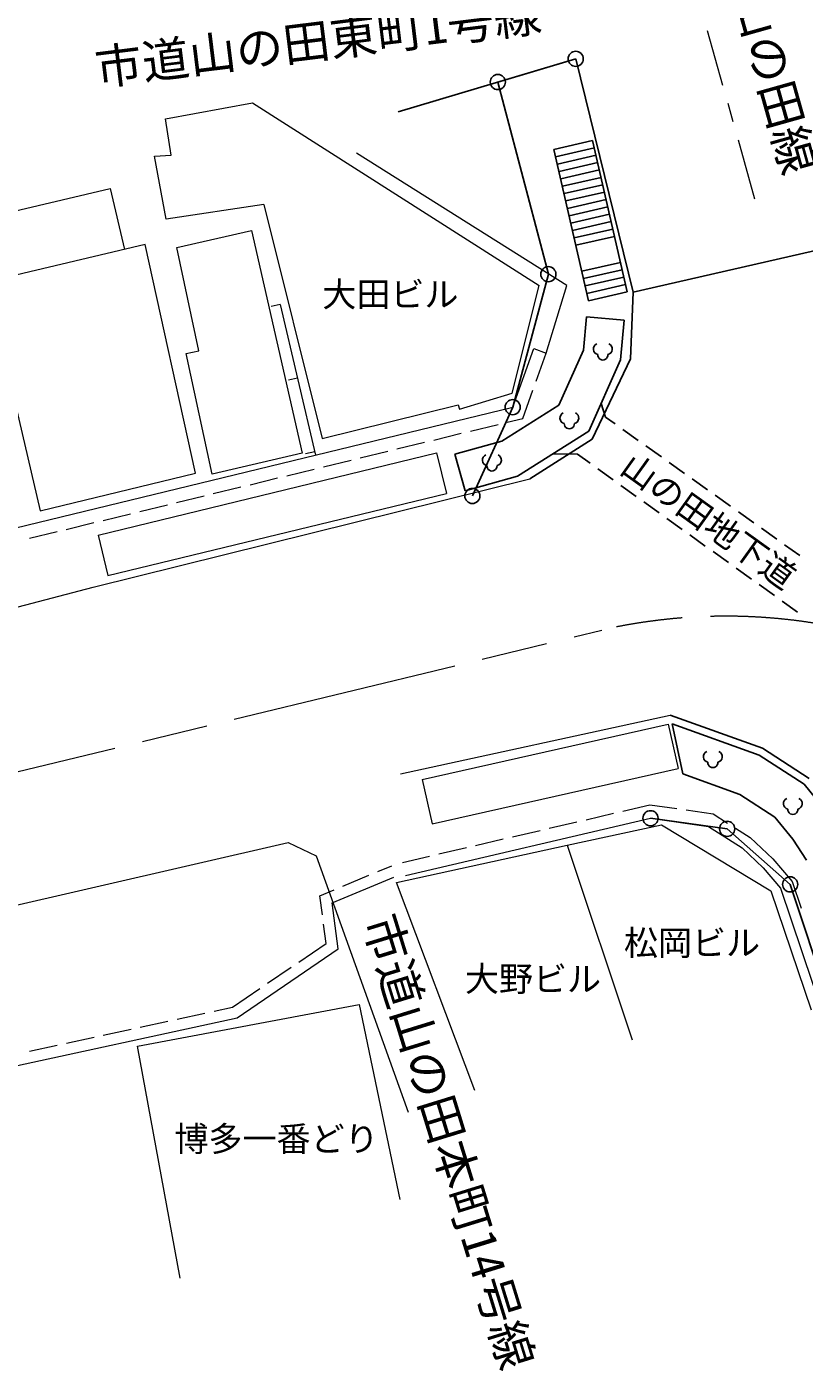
# Model space of a CAD drawing. Units: millimetres, scale not verified. Extents: x 40000 to 680000, y 20000 to 380000.
# Drawn here: x 386591 to 427706, y 270820 to 341888 of the extents above; entities that cross this region are included whole.
import ezdxf
from ezdxf.enums import TextEntityAlignment as Align

# ---------------------------------------------------------------- set-up
doc = ezdxf.new("R2010")
doc.units = ezdxf.units.MM
doc.header["$LTSCALE"] = 1000
doc.linetypes.add('CHAIN', pattern=[18.5, 12, -1.5, 3.5, -1.5])
for name, color, linetype, lineweight in [('M-BGD', 7, 'Continuous', 25), ('M-BMK', 2, 'CHAIN', 13), ('M-BMK-HTXT', 7, 'Continuous', 13), ('M-BMK-ROW', 30, 'Continuous', 25), ('M-STR-STR3', 7, 'Continuous', 25), ('M-WORK', 1, 'Continuous', 13)]:
    doc.layers.add(name, color=color, linetype=linetype, lineweight=lineweight)
doc.styles.add('ＭＳ ゴシック', font='')
doc.styles.get('ＭＳ ゴシック').set_extended_font_data('MS Gothic')

msp = doc.modelspace()

# ---------------------------------------------------------------- linework, layer by layer
at = {"layer": 'M-BGD'}
for p, q in [((415623, 340196), (406230, 337404)), ((418660, 327865), (415623, 340196)), ((411503, 338972), (414178, 328811)), ((414473, 335413), (416520, 335881)), ((414562, 335023), (416609, 335491)), ((418351, 327879), (416520, 335881)), ((416304, 327410), (414473, 335413)), ((414652, 334633), (416699, 335102)), ((414741, 334243), (416788, 334712)), ((414830, 333853), (416877, 334322)), ((414919, 333463), (416966, 333932)), ((415008, 333073), (417056, 333542)), ((415098, 332684), (417145, 333152)), ((415187, 332294), (417234, 332762)), ((415276, 331904), (417323, 332372)), ((415365, 331514), (417412, 331982)), ((415454, 331124), (417502, 331592)), ((415544, 330734), (417591, 331202)), ((415633, 330344), (417680, 330812)), ((415947, 328970), (417994, 329438)), ((416036, 328580), (418084, 329049)), ((416126, 328190), (418173, 328659)), ((416215, 327800), (418262, 328269)), ((416304, 327410), (418351, 327879)), ((418514, 324337), (418660, 327865)), ((416189, 326562), (416031, 324797)), ((418181, 326384), (416189, 326562)), ((418181, 326384), (417994, 324287)), ((416031, 324797), (414734, 321888)), ((417994, 324287), (416313, 320520)), ((416498, 320084), (418514, 324337)), ((414734, 321888), (411719, 319984)), ((416313, 320520), (412539, 318136)), ((411719, 319984), (409234, 319292)), ((413195, 317991), (416498, 320084)), ((409234, 319292), (409771, 317365)), ((412539, 318136), (409771, 317365)), ((420628, 305500), (425512, 303747)), ((420725, 305040), (425333, 303386)), ((420725, 305040), (421283, 302396)), ((425512, 303747), (427975, 302150)), ((425333, 303386), (427705, 301848)), ((421283, 302396), (424306, 301312)), ((427705, 301848), (428981, 300288)), ((424306, 301312), (426152, 300114)), ((426152, 300114), (427116, 298935)), ((427116, 298935), (427826, 297829))]:
    msp.add_line(p, q, dxfattribs=at)
for centre, radius, start, end in [((416857, 324852), 299, 113.44836, 257.2818), ((417259, 324852), 299, 282.7182, 66.55164), ((417058, 324543), 267, 176.52859, 3.47141), ((415086, 321212), 299, 113.44836, 257.2818), ((415488, 321212), 299, 282.7182, 66.55164), ((415287, 320904), 267, 176.52859, 3.47141), ((410993, 318983), 299, 113.44836, 257.2818), ((411395, 318983), 299, 282.7182, 66.55164), ((411194, 318674), 267, 176.52859, 3.47141), ((422676, 303299), 299, 113.44836, 257.2818), ((423077, 303299), 299, 282.7182, 66.55164), ((422877, 302991), 267, 176.52859, 3.47141), ((426910, 300825), 299, 113.44836, 257.2818), ((427311, 300825), 299, 282.7182, 66.55164), ((427110, 300517), 267, 176.52859, 3.47141)]:
    msp.add_arc(centre, radius, start, end, dxfattribs=at)
at = {"layer": 'M-BMK'}
msp.add_line((361603, 296571), (416998, 309999), dxfattribs=at)
msp.add_arc((423562, 280945), 29786, 68.47856, 102.72963, dxfattribs=at)
at = {"layer": 'M-BMK-HTXT'}
for p, q in [((422585, 341700), (423397, 338812)), ((423667, 337849), (423938, 336886)), ((424209, 335924), (425088, 332796))]:
    msp.add_line(p, q, dxfattribs=at)
at = {"layer": 'M-BMK-ROW'}
for p in [(415623, 340196), (432167, 330955)]:
    msp.add_line(p, (418660, 327865), dxfattribs=at)
for points in [[(415623, 340196), (411503, 338972), (414178, 328811), (412290, 321782), (410157, 317088)], [(419582, 300049), (423638, 299487), (426969, 296553), (428965, 290562), (431862, 278962)]]:
    msp.add_lwpolyline(points, dxfattribs=at)
for centre in [(415623, 340196), (411503, 338972), (414178, 328811), (412290, 321782), (410157, 317088), (419582, 300049), (423638, 299487), (426969, 296553)]:
    msp.add_circle(centre, 400, dxfattribs=at)
at = {"layer": 'M-STR-STR3'}
for p, q in [((416967, 321985), (417201, 321256)), ((417201, 321256), (417711, 320893)), ((418118, 320603), (418933, 320023)), ((414407, 319316), (415715, 319299)), ((415715, 319299), (416387, 318816)), ((419340, 319733), (420154, 319153)), ((416793, 318525), (417606, 317942)), ((420562, 318863), (421376, 318283)), ((421784, 317993), (422598, 317413)), ((418012, 317650), (418824, 317067)), ((423006, 317123), (423820, 316543)), ((419230, 316775), (420043, 316192)), ((424227, 316253), (425042, 315673)), ((420449, 315900), (421261, 315317)), ((421667, 315026), (422480, 314442)), ((425449, 315383), (426264, 314803)), ((422886, 314151), (423698, 313568)), ((426671, 314513), (427486, 313933)), ((424104, 313276), (424917, 312693)), ((425323, 312401), (426135, 311818)), ((426541, 311526), (427354, 310943))]:
    msp.add_line(p, q, dxfattribs=at)
at = {"layer": 'M-WORK'}
for p, q in [((393933, 337018), (398523, 337865)), ((398523, 337865), (413698, 328221)), ((394232, 335108), (393933, 337018)), ((393347, 335046), (394232, 335108)), ((393956, 331720), (393347, 335046)), ((415147, 328211), (404033, 335218)), ((385923, 332151), (391003, 333337)), ((391003, 333337), (391754, 330121)), ((399130, 332498), (393956, 331720)), ((399130, 332498), (402215, 320119)), ((394521, 330220), (398472, 331122)), ((398472, 331122), (401157, 319353)), ((392843, 330378), (384467, 328403)), ((395513, 318293), (392843, 330378)), ((395681, 324760), (394521, 330220)), ((384467, 328403), (387291, 316305)), ((412258, 322519), (413698, 328221)), ((414060, 324642), (415147, 328211)), ((399997, 327217), (399510, 327103)), ((399997, 327217), (401864, 319248)), ((412290, 321782), (413401, 324879)), ((413401, 324879), (414060, 324642)), ((395017, 324615), (395681, 324760)), ((396391, 318232), (395017, 324615)), ((413525, 323152), (414060, 324642)), ((400909, 323323), (400423, 323209)), ((412821, 321191), (413356, 322681)), ((409469, 321683), (412258, 322519)), ((385359, 315237), (412290, 321782)), ((402215, 320119), (409408, 321904)), ((409408, 321904), (409469, 321683)), ((410055, 320519), (411513, 320873)), ((411999, 320991), (412821, 321191)), ((406169, 319574), (407626, 319928)), ((408112, 320047), (409570, 320401)), ((390355, 315016), (408267, 319360)), ((401157, 319353), (396391, 318232)), ((401822, 319428), (401335, 319314)), ((404225, 319102), (405683, 319456)), ((408267, 319360), (408785, 317222)), ((400338, 318157), (401796, 318511)), ((402282, 318629), (403739, 318984)), ((387291, 316305), (395513, 318293)), ((390097, 312269), (413195, 317991)), ((398395, 317685), (399852, 318039)), ((390874, 312878), (408785, 317222)), ((394508, 316740), (395966, 317094)), ((396451, 317212), (397909, 317567)), ((392565, 316268), (394022, 316622)), ((388678, 315323), (390135, 315677)), ((390621, 315795), (392079, 316150)), ((386734, 314851), (388192, 315205)), ((390355, 315016), (390874, 312878)), ((350081, 301851), (390097, 312269)), ((406361, 302400), (420628, 305500)), ((407509, 302091), (420523, 305016)), ((420523, 305016), (421049, 302675)), ((407509, 302091), (408036, 299749)), ((408036, 299749), (421049, 302675)), ((418118, 300427), (419551, 300760)), ((419551, 300760), (420972, 300558)), ((406617, 297031), (419582, 300049)), ((416170, 299973), (417631, 300314)), ((419582, 300049), (422641, 299613)), ((421467, 300487), (422889, 300285)), ((422889, 300285), (423660, 299795)), ((412274, 299067), (413735, 299407)), ((414222, 299520), (415683, 299860)), ((415180, 298623), (420164, 299703)), ((420164, 299703), (425950, 296212)), ((422641, 299613), (424422, 298481)), ((424082, 299527), (424853, 299037)), ((383544, 294876), (400410, 298761)), ((400410, 298761), (401888, 298065)), ((406148, 296658), (415180, 298623)), ((408378, 298160), (409839, 298500)), ((410326, 298613), (411787, 298953)), ((415180, 298623), (418607, 288326)), ((424853, 299037), (426056, 297909)), ((401888, 298065), (406769, 284517)), ((406458, 297713), (407891, 298047)), ((424422, 298481), (425548, 297426)), ((426056, 297909), (427078, 296703)), ((405149, 297228), (405898, 297540)), ((425548, 297426), (426458, 296353)), ((402748, 295574), (406004, 296935)), ((403304, 296456), (404688, 297035)), ((410293, 285661), (406148, 296658)), ((427078, 296703), (427549, 295302)), ((402094, 295951), (402843, 296264)), ((402226, 294939), (402094, 295951)), ((425950, 296212), (428080, 289920)), ((426458, 296353), (429415, 287543)), ((403064, 293142), (402748, 295574)), ((402421, 293431), (402290, 294443)), ((397708, 289500), (403064, 293142)), ((400978, 292449), (402421, 293431)), ((399324, 291325), (400564, 292168)), ((397467, 290062), (398910, 291044)), ((392451, 288002), (404161, 290205)), ((396498, 289852), (397467, 290062)), ((404161, 290205), (406326, 279886)), ((383487, 286415), (397708, 289500)), ((392588, 289004), (394054, 289322)), ((394543, 289428), (396009, 289746)), ((390634, 288579), (392100, 288898)), ((386725, 287731), (388191, 288049)), ((388679, 288155), (390145, 288473)), ((394693, 275734), (392451, 288002))]:
    msp.add_line(p, q, dxfattribs=at)

# ---------------------------------------------------------------- texts
at = {"layer": 'M-BGD', "style": 'ＭＳ ゴシック'}
msp.add_text('山の田地下道', height=1320, rotation=324.324, dxfattribs=at).set_placement((422659, 315767), align=Align.MIDDLE_CENTER)
at = {"layer": 'M-BMK-HTXT', "style": 'ＭＳ ゴシック'}
for s, rotation, p in [('市道汐入・山の田線', 285.705, (424478, 345010)), ('市道山の田東町1号線', 7.017, (401992, 341147)), ('市道山の田本町14号線', 287.168, (408922, 282958))]:
    msp.add_text(s, height=1833, rotation=rotation, dxfattribs=at).set_placement(p, align=Align.MIDDLE_CENTER)
at = {"layer": 'M-WORK', "style": 'ＭＳ ゴシック'}
for s, p in [('大田ビル', (405822, 327752)), ('松岡ビル', (421775, 293463)), ('大野ビル', (413365, 291556)), ('博多一番どり', (399798, 283100))]:
    msp.add_text(s, height=1320, dxfattribs=at).set_placement(p, align=Align.MIDDLE_CENTER)

doc.saveas('drawing.dxf')
